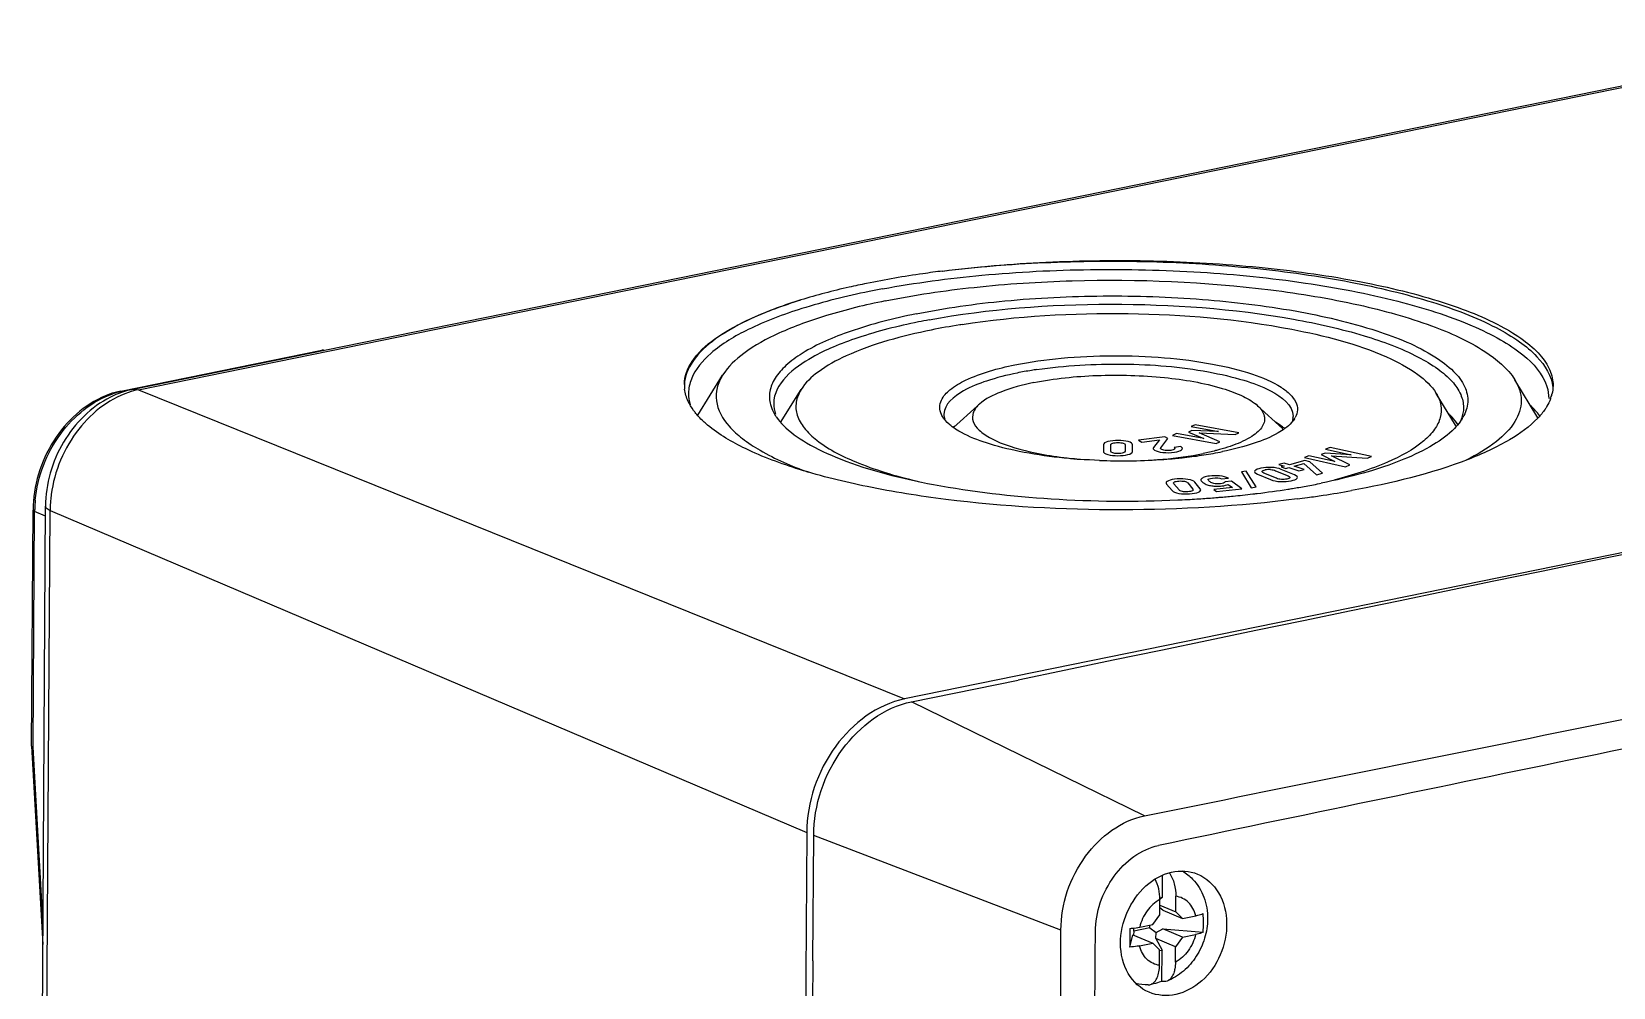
# Model space of a CAD drawing. Header units: millimetres. Extents: x 0 to 594, y 0 to 420.
# Drawn here: x 15.02 to 42.88, y 70.14 to 86.97 of the extents above; entities that cross this region are included whole.
import ezdxf

# ---------------------------------------------------------------- set-up
doc = ezdxf.new("R2010")
doc.units = ezdxf.units.MM
doc.header["$LTSCALE"] = 32.67
for name, color, linetype in [('DECKEL_ABOX_DXF_CONTINUOUS_LINE', 7, 'CONTINUOUS'), ('KASTEN_ABOX_DXF_CONTINUOUS_LINE', 7, 'CONTINUOUS'), ('SCHRAUBE_D9-DXF_CONTINUOUS_LINE', 7, 'CONTINUOUS')]:
    doc.layers.add(name, color=color, linetype=linetype)

msp = doc.modelspace()

# ---------------------------------------------------------------- linework, layer by layer
at = {"layer": 'DECKEL_ABOX_DXF_CONTINUOUS_LINE', "color": 7, "linetype": 'Continuous'}
for p, q in [((30.51657, 75.16681), (32.3979, 75.5503)), ((28.78086, 70.60293), (28.79417, 72.81092))]:
    msp.add_line(p, q, dxfattribs=at)
at = {"layer": 'DECKEL_ABOX_DXF_CONTINUOUS_LINE', "color": 9, "linetype": 'Continuous'}
for p, q in [((34.62299, 73.16022), (30.51657, 75.16681)), ((33.14903, 71.14419), (28.79417, 72.81092)), ((33.14813, 70.75482), (33.14903, 71.14419))]:
    msp.add_line(p, q, dxfattribs=at)
for centre, radius, start, end in [((-1306.03559, 6743.09136), 6803.3335, 281.365033946, 281.49381632), ((1072.64818, -4907.09021), 5086.71466, 101.59962851, 101.77200428), ((-5367.7613, 84.0071), 5400.92568, 359.6773027, 359.85941286)]:
    msp.add_arc(centre, radius, start, end, dxfattribs=at)
at = {"layer": 'DECKEL_ABOX_DXF_CONTINUOUS_LINE', "color": 7, "linetype": 'Continuous'}
for centre, major_axis, ratio, start_param, end_param in [((2176.15906, -953.3289), (3649.11118, -119.22417), 0.32689479, 2.19123756, 2.20936981), ((2266.29833, -810.27395), (-795.2422, 3550.56238), 0.58913225, 1.19108942, 1.20515736)]:
    msp.add_ellipse(centre, major_axis=major_axis, ratio=ratio, start_param=start_param, end_param=end_param, dxfattribs=at)
for points, knots in [([(28.79417, 72.81092), (28.79739, 73.34574), (29.13701, 74.38373), (30.03572, 75.06879), (30.51657, 75.16681)], [0, 0, 0, 0, 0.52149733, 1, 1, 1, 1]), ([(34.1989, 70.91018), (34.19856, 71.09913), (34.28376, 71.47911), (34.60501, 71.93871), (35.0643, 72.21073), (35.4138, 72.19138), (35.55563, 72.13212)], [0, 0, 0, 0, 0.26949171, 0.53721808, 0.78075459, 1, 1, 1, 1]), ([(35.55563, 72.13212), (35.70734, 72.06872), (35.98215, 71.81043), (36.06397, 71.45321), (36.06747, 71.26862)], [0, 0, 0, 0, 0.47104737, 1, 1, 1, 1]), ([(36.06747, 71.26862), (36.07106, 71.07917), (35.99274, 70.69661), (35.66907, 70.23337), (35.20043, 69.96755), (34.84733, 69.98961), (34.70296, 70.04994)], [0, 0, 0, 0, 0.26830646, 0.53417069, 0.77843839, 1, 1, 1, 1]), ([(34.70296, 70.04994), (34.55117, 70.11337), (34.27552, 70.36925), (34.19923, 70.7273), (34.1989, 70.91018)], [0, 0, 0, 0, 0.47356054, 1, 1, 1, 1])]:
    msp.add_open_spline(points, degree=3, knots=knots, dxfattribs=at)
at = {"layer": 'DECKEL_ABOX_DXF_CONTINUOUS_LINE', "color": 9, "linetype": 'Continuous'}
for points, knots in [([(33.14903, 71.14419), (33.15054, 71.60189), (33.44204, 72.4904), (34.21122, 73.07713), (34.62299, 73.16022)], [0, 0, 0, 0, 0.52143654, 1, 1, 1, 1]), ([(33.75576, 71.11501), (33.75844, 71.45986), (33.98176, 72.12733), (34.55804, 72.57189), (34.86817, 72.63656)], [0, 0, 0, 0, 0.52120468, 1, 1, 1, 1]), ([(33.62891, 53.54795), (33.63826, 55.01076), (33.67723, 60.86647), (33.72228, 66.72214), (33.75576, 71.11501)], [0, 0, 0, 0, 0.2498088, 1, 1, 1, 1])]:
    msp.add_open_spline(points, degree=3, knots=knots, dxfattribs=at)
at = {"layer": 'KASTEN_ABOX_DXF_CONTINUOUS_LINE', "color": 7, "linetype": 'Continuous'}
for p, q in [((88.05631, 86.97144), (30.39472, 75.21774)), ((16.81063, 80.67299), (45.46614, 86.51411)), ((16.59263, 80.64033), (20.1312, 81.36163)), ((20.13122, 81.36163), (20.13286, 81.36193)), ((20.15846, 81.36604), (20.13296, 81.36195)), ((26.75171, 80.21507), (27.19063, 80.92062)), ((41.54997, 80.16598), (41.14398, 80.8365)), ((28.21169, 80.08668), (28.57265, 80.66691)), ((40.09637, 80.0423), (39.759, 80.59947)), ((31.67228, 80.3727), (31.25637, 79.99895)), ((36.61286, 80.38241), (37.05202, 79.97809)), ((41.55245, 80.16768), (41.54744, 80.16239)), ((15.10379, 52.09717), (15.26363, 78.61135)), ((35.20692, 78.72212), (35.23442, 78.72338)), ((35.84976, 78.76159), (35.87898, 78.76389)), ((35.87898, 78.76389), (35.89867, 78.76548)), ((15.02041, 74.38758), (15.04546, 78.54223)), ((15.02043, 74.38686), (15.02041, 74.38746)), ((15.02043, 74.38679), (15.2171, 70.89195)), ((28.67232, 72.86185), (28.35077, 19.52604))]:
    msp.add_line(p, q, dxfattribs=at)
at = {"layer": 'KASTEN_ABOX_DXF_CONTINUOUS_LINE', "color": 9, "linetype": 'Continuous'}
for p, q in [((16.90083, 80.66312), (45.5304, 86.49895)), ((16.62345, 80.63672), (16.81026, 80.6748)), ((16.64553, 80.6275), (16.62345, 80.63672)), ((16.90083, 80.66312), (30.39472, 75.21774)), ((15.04827, 74.36604), (15.07329, 78.51642)), ((15.26258, 78.43731), (15.07329, 78.51642)), ((15.18552, 52.10314), (15.34487, 78.53489)), ((15.34487, 78.53489), (28.67232, 72.86185)), ((15.21968, 71.32005), (15.04827, 74.36604))]:
    msp.add_line(p, q, dxfattribs=at)
at = {"layer": 'KASTEN_ABOX_DXF_CONTINUOUS_LINE', "color": 2, "linetype": 'Continuous'}
for p, q in [((35.51521, 80.04738), (35.44422, 80.01354)), ((35.44422, 80.01354), (35.92336, 79.9251)), ((36.2832, 79.90562), (35.51521, 80.04738)), ((33.89855, 79.69631), (33.89633, 79.5797)), ((34.02538, 79.58095), (34.02751, 79.69321)), ((34.28059, 79.6914), (34.27846, 79.57914)), ((34.40743, 79.57604), (34.40964, 79.69266)), ((34.97945, 79.8357), (34.51727, 79.77286)), ((34.51727, 79.77286), (34.57297, 79.73856)), ((34.57297, 79.73856), (34.8822, 79.7806)), ((34.8822, 79.7806), (34.77881, 79.64817)), ((34.90584, 79.6427), (35.03193, 79.80338)), ((35.03193, 79.80338), (34.97945, 79.8357)), ((35.18627, 79.89059), (35.11528, 79.85675)), ((35.11528, 79.85675), (35.88327, 79.71499)), ((35.66669, 79.80276), (35.18627, 79.89059)), ((35.45428, 79.94584), (35.39517, 79.91766)), ((35.39517, 79.91766), (35.66669, 79.80276)), ((35.92336, 79.9251), (35.45428, 79.94584)), ((35.95041, 79.74699), (35.58104, 79.90205)), ((35.58104, 79.90205), (36.21606, 79.87362)), ((35.88327, 79.71499), (35.95041, 79.74699)), ((36.21606, 79.87362), (36.2832, 79.90562)), ((35.26061, 79.66255), (35.14438, 79.64675)), ((37.44726, 79.41792), (37.17405, 79.34382)), ((37.51719, 79.50114), (37.43622, 79.46932)), ((37.43622, 79.46932), (38.16002, 79.30847)), ((37.53063, 79.39145), (37.44726, 79.41792)), ((37.97022, 79.40136), (37.51719, 79.50114)), ((37.80115, 79.54914), (37.73374, 79.52266)), ((37.73374, 79.52266), (37.97022, 79.40136)), ((38.26297, 79.51638), (37.80115, 79.54914)), ((37.89238, 79.64855), (37.81141, 79.61673)), ((37.81141, 79.61673), (38.26297, 79.51638)), ((38.61618, 79.4877), (37.89238, 79.64855)), ((38.23659, 79.33856), (37.91451, 79.50231)), ((37.91451, 79.50231), (38.5396, 79.45761)), ((38.5396, 79.45761), (38.61618, 79.4877)), ((36.41335, 79.23153), (36.32657, 79.21815)), ((36.32657, 79.21815), (36.49819, 78.93867)), ((36.58497, 78.95205), (36.41335, 79.23153)), ((36.61337, 79.17653), (36.84268, 79.08007)), ((36.9437, 79.10319), (36.72295, 79.19605)), ((36.92952, 79.23787), (37.15027, 79.14502)), ((37.08264, 79.37284), (36.98872, 79.34737)), ((36.98872, 79.34737), (37.08014, 79.31834)), ((37.08014, 79.31834), (37.02756, 79.30408)), ((37.02756, 79.30408), (37.11094, 79.27761)), ((37.25985, 79.16454), (37.03054, 79.261)), ((37.17405, 79.34382), (37.08264, 79.37284)), ((37.11094, 79.27761), (37.16351, 79.29187)), ((37.16351, 79.29187), (37.34126, 79.23544)), ((37.25742, 79.31735), (37.42818, 79.36366)), ((37.43517, 79.26091), (37.25742, 79.31735)), ((37.34126, 79.23544), (37.43517, 79.26091)), ((37.42818, 79.36366), (37.64848, 79.16329)), ((37.75318, 79.19169), (37.53063, 79.39145)), ((37.64848, 79.16329), (37.75318, 79.19169)), ((38.16002, 79.30847), (38.23659, 79.33856)), ((35.0109, 79.00128), (35.10537, 78.88748)), ((35.22891, 78.89794), (35.13796, 79.00749)), ((35.38377, 79.02383), (35.47472, 78.91428)), ((35.60179, 78.92049), (35.50731, 79.03429)), ((36.17228, 78.94149), (35.84036, 78.90438)), ((35.84036, 78.90438), (35.88819, 78.86891)), ((35.88819, 78.86891), (36.33305, 78.91864)), ((35.97903, 79.09214), (36.09884, 79.10553)), ((36.15271, 79.05238), (36.03977, 79.03975)), ((36.09699, 78.99732), (36.17228, 78.94149)), ((36.33305, 78.91864), (36.15271, 79.05238)), ((36.49819, 78.93867), (36.58497, 78.95205))]:
    msp.add_line(p, q, dxfattribs=at)
at = {"layer": 'KASTEN_ABOX_DXF_CONTINUOUS_LINE', "color": 7, "linetype": 'Continuous'}
for centre, radius, start, end in [((32.81831, 67.43211), 15.26902, 100.60494, 101.515572), ((33.0817, 69.87035), 12.23386, 100.608005, 101.51557), ((33.25667, 69.96669), 11.98915, 99.064605, 101.500737), ((33.49137, 68.57744), 13.39804, 98.942252, 99.119752), ((33.67948, 74.55943), 6.52973, 99.250743, 101.487411), ((33.80898, 73.78858), 7.31137, 98.555731, 99.281287), ((16.89367, 79.17296), 1.49793, 101.593872, 109.608513), ((27.15041, 80.74992), 0.634, 179.68008, 186.917951), ((41.10031, 80.75719), 0.71823, 339.142578, 346.184696), ((27.68223, 79.53792), 1.15894, 141.23184, 144.097377), ((27.73873, 79.49317), 1.23101, 140.727484, 141.254831), ((39.08079, 79.30068), 1.29939, 45.306858, 46.215572), ((40.59194, 79.49243), 1.21791, 36.384238, 41.116761), ((31.79917, 79.34674), 0.85395, 127.542984, 129.949189), ((36.50105, 79.31844), 0.88556, 50.463036, 52.863472), ((36.59325, 79.47948), 0.67755, 45.727522, 47.370162), ((36.56929, 79.40108), 0.7784, 47.92398, 50.464077), ((36.97013, 80.19585), 0.26808, 352.933867, 359.625522), ((36.92488, 80.36429), 0.39824, 328.065484, 331.861889), ((39.15531, 79.37516), 1.19403, 42.322315, 45.335247), ((39.46341, 79.65902), 0.73993, 28.962073, 31.208001), ((39.53934, 80.57228), 0.7962, 328.101211, 330.166501), ((40.68414, 79.56201), 1.10241, 35.587976, 36.315129), ((34.21823, 89.95847), 10.54734, 267.895519, 268.233105), ((34.22233, 90.10101), 10.68995, 268.23467, 269.605602), ((34.22307, 90.16155), 10.75049, 269.603873, 269.935079), ((34.22309, 90.14191), 10.73085, 269.934855, 270.574145), ((34.22366, 90.08453), 10.67347, 270.574164, 271.003236), ((34.23451, 89.67321), 10.26202, 270.982922, 274.072374), ((34.28364, 88.94625), 9.53341, 274.088074, 275.2677), ((34.32668, 88.47544), 9.06064, 275.270066, 276.080409), ((34.35533, 88.20252), 8.78622, 276.083156, 276.334355), ((34.42702, 87.59275), 8.17227, 276.30644, 278.725531), ((34.65156, 86.1639), 6.72588, 278.681385, 281.493814), ((34.70683, 94.47259), 15.75078, 276.911461, 278.910361), ((34.90484, 93.15857), 14.42194, 278.94181, 279.267244), ((34.97081, 92.75535), 14.01336, 279.266528, 279.733651), ((35.05954, 92.23883), 13.48928, 279.733115, 280.273619), ((35.22708, 91.32528), 12.56049, 280.264859, 281.510617), ((35.07224, 96.51405), 17.91312, 278.655518, 280.267335), ((17.1609, 78.52927), 2.11548, 177.431992, 179.64884), ((34.31531, 98.55336), 19.85127, 272.653732, 273.198447), ((34.33158, 98.26183), 19.55929, 273.198527, 273.663147), ((34.36032, 97.82082), 19.11734, 273.661612, 274.468456), ((34.39763, 97.33854), 18.63362, 274.620513, 274.736329), ((34.43082, 96.94724), 18.24091, 274.733911, 275.50672), ((34.48989, 96.3309), 17.62175, 275.507846, 276.048068), ((34.5516, 95.75015), 17.03774, 276.047493, 276.666466), ((34.6006, 95.32676), 16.61152, 276.668133, 276.920709), ((34.71649, 98.89636), 20.32191, 277.326316, 277.852589), ((34.83152, 98.0679), 19.4855, 277.850355, 278.667685)]:
    msp.add_arc(centre, radius, start, end, dxfattribs=at)
at = {"layer": 'KASTEN_ABOX_DXF_CONTINUOUS_LINE', "color": 9, "linetype": 'Continuous'}
for centre, radius, start, end in [((16.91868, 79.20073), 1.46606, 102.730826, 108.594016), ((16.90227, 79.2691), 1.39575, 101.522922, 102.691999), ((17.19399, 79.23245), 1.46039, 101.58053, 108.611628), ((17.23104, 78.50274), 2.1578, 176.861277, 178.997622), ((17.29395, 78.49924), 2.22081, 174.278117, 176.860108), ((17.4879, 78.52181), 2.14307, 177.735812, 179.650146), ((17.56272, 78.51856), 2.21796, 174.277578, 177.728416), ((17.18879, 78.50365), 2.11554, 179.00233, 179.654049)]:
    msp.add_arc(centre, radius, start, end, dxfattribs=at)
at = {"layer": 'KASTEN_ABOX_DXF_CONTINUOUS_LINE', "color": 2, "linetype": 'Continuous'}
for centre, radius, start, end in [((35.03591, 80.37606), 0.82106, 263.70065, 277.795477), ((36.81948, 78.89069), 0.36701, 86.402851, 101.436414), ((35.90378, 79.66562), 0.70115, 268.698217, 276.38261)]:
    msp.add_arc(centre, radius, start, end, dxfattribs=at)
at = {"layer": 'KASTEN_ABOX_DXF_CONTINUOUS_LINE', "color": 7, "linetype": 'Continuous'}
for points, knots in [([(31.06852, 82.75478), (30.95195, 82.74003), (30.50301, 82.67932), (30.05609, 82.60314), (29.72732, 82.53612)], [0, 0, 0, 0, 0.25936241, 1, 1, 1, 1]), ([(30.00826, 82.44032), (30.58707, 82.54876), (31.80448, 82.70959), (33.67696, 82.80444), (35.58127, 82.75964), (37.39392, 82.57878), (38.99789, 82.27359), (40.14652, 81.91725), (40.87275, 81.56671), (41.35411, 81.25286), (41.63881, 80.94234), (41.70855, 80.71857)], [0, 0, 0, 0, 0.14424959, 0.3002907, 0.45885985, 0.61040814, 0.74600544, 0.85821853, 0.90400869, 0.94258714, 1, 1, 1, 1]), ([(31.06388, 82.75396), (31.65758, 82.82957), (32.87657, 82.92393), (34.71156, 82.94255), (36.51474, 82.82985), (38.18029, 82.59798), (39.61074, 82.25913), (40.60797, 81.88741), (41.21111, 81.5314), (41.59694, 81.21858), (41.79379, 80.9046), (41.81303, 80.7013)], [0, 0, 0, 0, 0.15744752, 0.32122297, 0.48242241, 0.63230188, 0.76304262, 0.86857541, 0.91088749, 0.94627859, 1, 1, 1, 1]), ([(31.06852, 82.75478), (31.67163, 82.83118), (32.90866, 82.93356), (34.77014, 82.9554), (36.59491, 82.84834), (38.27338, 82.62039), (39.70386, 82.28614), (40.69356, 81.91585), (41.28021, 81.56276), (41.57976, 81.30423), (41.77085, 81.02996), (41.81712, 80.82876), (41.81657, 80.73596)], [0, 0, 0, 0, 0.15942113, 0.32511737, 0.48780811, 0.63836957, 0.76869657, 0.87259044, 0.9136733, 0.94767724, 0.97566498, 1, 1, 1, 1]), ([(29.72732, 82.53612), (29.62406, 82.51507), (29.23388, 82.43133), (28.84707, 82.33106), (28.56634, 82.24474)], [0, 0, 0, 0, 0.26405922, 1, 1, 1, 1]), ([(30.05159, 82.22811), (30.56943, 82.33366), (31.66538, 82.49469), (33.93459, 82.64057), (36.2123, 82.54684), (38.32194, 82.19975), (39.59564, 81.84884), (40.54167, 81.43121), (41.01804, 81.04448), (41.14405, 80.83633)], [0, 0, 0, 0, 0.1379256, 0.28854911, 0.59316909, 0.72996416, 0.84614513, 0.9364977, 1, 1, 1, 1]), ([(26.51642, 80.75346), (26.51726, 80.89679), (26.6454, 81.22453), (27.08657, 81.61144), (27.74405, 81.96514), (28.27021, 82.15374), (28.56634, 82.24474)], [0, 0, 0, 0, 0.16161622, 0.37186965, 0.65070123, 1, 1, 1, 1]), ([(28.57034, 82.24567), (28.27727, 82.15588), (27.75642, 81.96548), (27.10216, 81.61245), (26.65993, 81.22454), (26.5236, 80.89849), (26.51694, 80.75318)], [0, 0, 0, 0, 0.34603181, 0.6239756, 0.83578585, 1, 1, 1, 1]), ([(29.77009, 82.39377), (29.37019, 82.31225), (28.64498, 82.13457), (27.69957, 81.77992), (27.0176, 81.38199), (26.70854, 81.02779), (26.63966, 80.85141)], [0, 0, 0, 0, 0.34155257, 0.6239244, 0.8415303, 1, 1, 1, 1]), ([(30.05159, 82.22811), (29.70462, 82.15738), (29.06947, 82.00327), (28.22867, 81.70228), (27.59781, 81.3628), (27.2847, 81.07187), (27.1905, 80.92037)], [0, 0, 0, 0, 0.33139365, 0.61087164, 0.83304274, 1, 1, 1, 1]), ([(30.59663, 82.0003), (31.11326, 82.10561), (32.20953, 82.25784), (33.89798, 82.33956), (35.60797, 82.28193), (36.73404, 82.14686), (37.27337, 82.05104)], [0, 0, 0, 0, 0.23576048, 0.49381273, 0.75506387, 1, 1, 1, 1]), ([(30.59663, 82.0003), (30.20522, 81.92052), (29.51672, 81.74528), (28.74429, 81.42219), (28.31311, 81.11269), (28.10992, 80.88655), (28.00566, 80.64287), (28.01403, 80.4766), (28.03397, 80.40162)], [0, 0, 0, 0, 0.36722968, 0.65234057, 0.76245282, 0.85277139, 0.92867085, 1, 1, 1, 1]), ([(30.82958, 81.89513), (31.87725, 82.09145), (34.03025, 82.24642), (36.18237, 82.09592), (37.246, 81.90606)], [0, 0, 0, 0, 0.49661412, 1, 1, 1, 1]), ([(31.4088, 81.81263), (32.37454, 81.96459), (34.32213, 82.07269), (36.26708, 81.91136), (37.2135, 81.72929)], [0, 0, 0, 0, 0.50356758, 1, 1, 1, 1]), ([(37.246, 81.90606), (37.6649, 81.83128), (38.41367, 81.66278), (39.26585, 81.3515), (39.77351, 81.05216), (40.03308, 80.83233), (40.19926, 80.59902), (40.23964, 80.42711), (40.23919, 80.34806)], [0, 0, 0, 0, 0.35956579, 0.64764967, 0.76170374, 0.85594543, 0.93320672, 1, 1, 1, 1]), ([(37.27337, 82.05104), (37.75874, 81.96481), (38.60443, 81.76956), (39.55085, 81.39301), (40.05478, 81.01952), (40.27144, 80.74636), (40.3411, 80.44397), (40.27704, 80.25821), (40.23002, 80.17619)], [0, 0, 0, 0, 0.37813467, 0.66539384, 0.77191481, 0.85642198, 0.927475, 1, 1, 1, 1]), ([(30.6394, 81.85795), (30.2798, 81.78465), (29.7723, 81.659), (29.14798, 81.42577), (28.5828, 81.15836), (28.09147, 80.77388), (28.08946, 80.42131)], [0, 0, 0, 0, 0.36241093, 0.51690524, 0.65182776, 1, 1, 1, 1]), ([(30.86627, 81.71512), (30.35438, 81.61078), (29.65546, 81.42717), (28.89935, 81.02168), (28.64829, 80.78845), (28.57273, 80.66701)], [0, 0, 0, 0, 0.61048594, 0.83285729, 1, 1, 1, 1]), ([(37.2135, 81.72929), (37.78352, 81.61963), (38.56104, 81.42437), (39.40121, 80.98635), (39.67873, 80.73206), (39.75905, 80.59939)], [0, 0, 0, 0, 0.61390773, 0.83597486, 1, 1, 1, 1]), ([(31.04308, 80.22877), (31.02501, 80.26775), (31.00303, 80.35444), (31.04573, 80.51956), (31.20954, 80.69178), (31.63614, 80.93428), (32.03952, 81.04022), (32.3363, 81.10072)], [0, 0, 0, 0, 0.07472277, 0.14928694, 0.28658993, 0.47324519, 1, 1, 1, 1]), ([(32.3363, 81.10072), (32.6067, 81.15583), (33.18066, 81.23478), (34.06371, 81.27517), (34.95515, 81.24137), (35.7813, 81.1369), (36.47231, 80.97104), (36.93562, 80.78159), (37.18293, 80.59569), (37.29001, 80.45992), (37.32683, 80.31067), (37.29805, 80.21767), (37.27605, 80.17648)], [0, 0, 0, 0, 0.15250662, 0.31945673, 0.4879836, 0.64498532, 0.77869389, 0.8804113, 0.91835767, 0.94865252, 0.97419554, 1, 1, 1, 1]), ([(32.72126, 81.01859), (33.22508, 81.09442), (34.24284, 81.14817), (35.4621, 81.05494), (36.33846, 80.85024), (36.85692, 80.66465), (37.23946, 80.39337), (37.2382, 80.1941)], [0, 0, 0, 0, 0.3196825, 0.63545584, 0.76846506, 0.87496477, 1, 1, 1, 1]), ([(27.1905, 80.92037), (27.14757, 80.85134), (27.08121, 80.70584), (27.06066, 80.37433), (27.25098, 80.05126), (27.54781, 79.78722), (28.00194, 79.48999), (28.40396, 79.31929), (28.69422, 79.21418)], [0, 0, 0, 0, 0.09408339, 0.18147859, 0.37473862, 0.49784407, 0.64270996, 1, 1, 1, 1]), ([(32.37907, 80.95836), (32.19707, 80.92126), (31.86704, 80.8358), (31.41044, 80.66071), (31.0895, 80.40962), (31.08837, 80.23118)], [0, 0, 0, 0, 0.3624817, 0.65173865, 1, 1, 1, 1]), ([(32.67, 80.78876), (33.03505, 80.86317), (33.80597, 80.94039), (34.92235, 80.90786), (35.79311, 80.76529), (36.33664, 80.56946), (36.53976, 80.44968), (36.61294, 80.38229)], [0, 0, 0, 0, 0.27646569, 0.57177933, 0.82791413, 0.92617573, 1, 1, 1, 1]), ([(41.14405, 80.83633), (41.20999, 80.72739), (41.29833, 80.47014), (41.15516, 80.05687), (40.79344, 79.70552), (40.47433, 79.518), (40.28784, 79.42512)], [0, 0, 0, 0, 0.20459612, 0.40844451, 0.66525814, 1, 1, 1, 1]), ([(16.39098, 80.58402), (16.01346, 80.44999), (15.34119, 79.87219), (15.06652, 79.04816), (15.04754, 78.62405)], [0, 0, 0, 0, 0.48550195, 1, 1, 1, 1]), ([(16.4092, 80.533), (16.06827, 80.36243), (15.48723, 79.78378), (15.266, 79.00313), (15.26363, 78.61135)], [0, 0, 0, 0, 0.49316397, 1, 1, 1, 1]), ([(28.57273, 80.66701), (28.53033, 80.59885), (28.46762, 80.44974), (28.48996, 80.20039), (28.62821, 79.96666), (28.97632, 79.64669), (29.66799, 79.3103), (30.29562, 79.1271), (30.6596, 79.04134)], [0, 0, 0, 0, 0.08034866, 0.15622634, 0.24152029, 0.34591519, 0.62570744, 1, 1, 1, 1]), ([(32.67, 80.78876), (32.47262, 80.74853), (32.14053, 80.66111), (31.82246, 80.50757), (31.71627, 80.41219)], [0, 0, 0, 0, 0.58527917, 1, 1, 1, 1]), ([(39.75905, 80.59939), (39.79808, 80.53493), (39.856, 80.39607), (39.84431, 80.16554), (39.73046, 79.94681), (39.43462, 79.6482), (38.83261, 79.33048), (38.28229, 79.15631), (37.96224, 79.07358)], [0, 0, 0, 0, 0.08436682, 0.16347755, 0.25018354, 0.35417777, 0.62989697, 1, 1, 1, 1]), ([(26.71908, 80.24767), (26.70507, 80.2648), (26.65373, 80.33107), (26.60975, 80.40329), (26.58373, 80.45924)], [0, 0, 0, 0, 0.26393375, 1, 1, 1, 1]), ([(26.92589, 80.04086), (26.90612, 80.05752), (26.83274, 80.1218), (26.76448, 80.19215), (26.71908, 80.24767)], [0, 0, 0, 0, 0.26495989, 1, 1, 1, 1]), ([(28.03397, 80.40162), (28.04619, 80.35564), (28.07047, 80.29522), (28.10211, 80.23912), (28.11083, 80.22471)], [0, 0, 0, 0, 0.73856616, 1, 1, 1, 1]), ([(31.71627, 80.41219), (31.66971, 80.37037), (31.58936, 80.27931), (31.58571, 80.08817), (31.71768, 79.9268), (32.04786, 79.7183), (32.67943, 79.5337), (33.23714, 79.45784), (33.55625, 79.43334)], [0, 0, 0, 0, 0.07595403, 0.13882571, 0.21389332, 0.31651165, 0.61161087, 1, 1, 1, 1]), ([(36.61294, 80.38229), (36.66595, 80.33347), (36.73544, 80.24493), (36.73847, 80.105), (36.69697, 80.00884), (36.61828, 79.91898), (36.45295, 79.79559), (36.2985, 79.72781), (36.18592, 79.68637)], [0, 0, 0, 0, 0.21133536, 0.30153456, 0.39779929, 0.5112888, 0.64820657, 1, 1, 1, 1]), ([(40.23919, 80.34806), (40.23882, 80.28355), (40.2213, 80.19547), (40.18624, 80.11542), (40.17608, 80.09494)], [0, 0, 0, 0, 0.73830713, 1, 1, 1, 1]), ([(41.70879, 80.37225), (41.69844, 80.35474), (41.65231, 80.2822), (41.59738, 80.21545), (41.55245, 80.16768)], [0, 0, 0, 0, 0.23674662, 1, 1, 1, 1]), ([(37.30795, 78.74037), (36.28465, 78.60878), (34.21589, 78.49151), (31.67918, 78.62885), (29.78889, 78.92808), (28.60428, 79.21887), (27.65378, 79.56882), (27.12603, 79.87227), (26.92589, 80.04086)], [0, 0, 0, 0, 0.29100986, 0.58280758, 0.71468915, 0.83042012, 0.92618915, 1, 1, 1, 1]), ([(28.11083, 80.22471), (28.12054, 80.20868), (28.16411, 80.14202), (28.21623, 80.08118), (28.25887, 80.03777)], [0, 0, 0, 0, 0.2355434, 1, 1, 1, 1]), ([(28.25887, 80.03777), (28.37847, 79.91599), (28.70078, 79.68881), (29.57356, 79.29002), (31.02392, 78.93147), (33.02093, 78.70129), (34.46431, 78.68872), (35.20692, 78.72212)], [0, 0, 0, 0, 0.07120014, 0.16228068, 0.39944688, 0.6899184, 1, 1, 1, 1]), ([(31.23575, 80.01188), (31.21707, 80.02583), (31.15223, 80.07772), (31.09425, 80.13987), (31.06323, 80.19106)], [0, 0, 0, 0, 0.28032394, 1, 1, 1, 1]), ([(31.39698, 79.90976), (31.38212, 79.91786), (31.32672, 79.94917), (31.27318, 79.98392), (31.23575, 80.01188)], [0, 0, 0, 0, 0.26593258, 1, 1, 1, 1]), ([(37.12554, 80.00519), (37.11449, 79.99628), (37.06631, 79.95932), (37.01496, 79.92661), (36.97464, 79.90342)], [0, 0, 0, 0, 0.23383291, 1, 1, 1, 1]), ([(37.26285, 80.15364), (37.25474, 80.14062), (37.21584, 80.0852), (37.16623, 80.03796), (37.12554, 80.00519)], [0, 0, 0, 0, 0.22696899, 1, 1, 1, 1]), ([(40.07789, 79.97936), (39.97001, 79.86913), (39.68361, 79.66225), (38.91088, 79.29574), (38.22795, 79.11819), (37.73352, 79.01741)], [0, 0, 0, 0, 0.18071229, 0.40879315, 1, 1, 1, 1]), ([(41.54744, 80.16239), (41.40422, 80.01162), (41.00891, 79.73127), (39.92527, 79.24178), (38.96337, 79.01447), (38.2651, 78.88778)], [0, 0, 0, 0, 0.1751964, 0.40210621, 1, 1, 1, 1]), ([(40.2153, 80.15155), (40.20611, 80.13678), (40.16528, 80.0756), (40.11715, 80.01947), (40.07789, 79.97936)], [0, 0, 0, 0, 0.23659657, 1, 1, 1, 1]), ([(33.83091, 79.41823), (33.35578, 79.4357), (32.68103, 79.50202), (31.87178, 79.70228), (31.53671, 79.8335), (31.39698, 79.90976)], [0, 0, 0, 0, 0.57085813, 0.80887057, 1, 1, 1, 1]), ([(36.18592, 79.68637), (36.16685, 79.67935), (36.08629, 79.65081), (36.00444, 79.62596), (35.94165, 79.60865)], [0, 0, 0, 0, 0.23782597, 1, 1, 1, 1]), ([(36.97464, 79.90342), (36.84172, 79.82694), (36.51777, 79.69613), (36.18117, 79.6115), (35.99177, 79.57289)], [0, 0, 0, 0, 0.44239635, 1, 1, 1, 1]), ([(34.68971, 79.42178), (34.77537, 79.42657), (35.09919, 79.44982), (35.42193, 79.49303), (35.656, 79.54075)], [0, 0, 0, 0, 0.26425321, 1, 1, 1, 1]), ([(35.94165, 79.60865), (35.91895, 79.60239), (35.82434, 79.57728), (35.72883, 79.55559), (35.656, 79.54075)], [0, 0, 0, 0, 0.24056612, 1, 1, 1, 1]), ([(30.39472, 75.21774), (29.91387, 75.11972), (29.01516, 74.43466), (28.67554, 73.39667), (28.67232, 72.86185)], [0, 0, 0, 0, 0.47850267, 1, 1, 1, 1]), ([(15.04827, 74.36604), (15.04431, 74.36735), (15.03391, 74.37134), (15.02086, 74.37924), (15.02041, 74.38688)], [0, 0, 0, 0, 0.35252016, 1, 1, 1, 1])]:
    msp.add_open_spline(points, degree=3, knots=knots, dxfattribs=at)
for points in [[(20.13291, 81.36187), (20.14188, 81.36329), (20.15159, 81.36142), (20.15982, 81.35757)], [(26.63966, 80.85141), (26.60889, 80.77261), (26.59105, 80.68701), (26.59054, 80.60241)], [(16.81063, 80.67299), (16.67177, 80.64468), (16.53593, 80.59641), (16.4092, 80.533)], [(26.58373, 80.45924), (26.55234, 80.52673), (26.52998, 80.59966), (26.52103, 80.67355)], [(26.59054, 80.60241), (26.59012, 80.5335), (26.60101, 80.46385), (26.62123, 80.39797)], [(41.70855, 80.71857), (41.72937, 80.65177), (41.74061, 80.58104), (41.74018, 80.51107)], [(41.81657, 80.73596), (41.81628, 80.68548), (41.80976, 80.63472), (41.79776, 80.58569)], [(28.08946, 80.42131), (28.08909, 80.35761), (28.10092, 80.29308), (28.12215, 80.23301)], [(41.50948, 80.29332), (41.48202, 80.32485), (41.45306, 80.35512), (41.42302, 80.38421)], [(41.77148, 80.50147), (41.75448, 80.45672), (41.73316, 80.41346), (41.70879, 80.37225)], [(31.06323, 80.19106), (31.05585, 80.20325), (31.04907, 80.21584), (31.04308, 80.22877)], [(31.08837, 80.23118), (31.08819, 80.20155), (31.09317, 80.17158), (31.10233, 80.1434)], [(36.92819, 80.09617), (36.96523, 80.07417), (37.00135, 80.05043), (37.03568, 80.02441)], [(37.23617, 80.16287), (37.23305, 80.13766), (37.22627, 80.11272), (37.21673, 80.08917)], [(40.1377, 80.04979), (40.10862, 80.09576), (40.07475, 80.13887), (40.03814, 80.17911)]]:
    msp.add_open_spline(points, degree=3, dxfattribs=at)
at = {"layer": 'KASTEN_ABOX_DXF_CONTINUOUS_LINE', "color": 9, "linetype": 'Continuous'}
for points, knots in [([(15.08421, 78.72066), (15.12565, 79.13466), (15.42221, 79.92091), (16.08523, 80.4674), (16.45122, 80.59027)], [0, 0, 0, 0, 0.5187036, 1, 1, 1, 1]), ([(16.72791, 80.61647), (16.36053, 80.49313), (15.69501, 79.94454), (15.39737, 79.15528), (15.35581, 78.73971)], [0, 0, 0, 0, 0.48129928, 1, 1, 1, 1]), ([(15.34487, 78.53489), (15.33288, 78.54), (15.30008, 78.55555), (15.2635, 78.58638), (15.26364, 78.61135)], [0, 0, 0, 0, 0.34293537, 1, 1, 1, 1]), ([(15.04544, 78.54223), (15.0454, 78.53372), (15.05806, 78.52338), (15.06921, 78.51813), (15.07329, 78.51642)], [0, 0, 0, 0, 0.65819007, 1, 1, 1, 1])]:
    msp.add_open_spline(points, degree=3, knots=knots, dxfattribs=at)
for points in [[(16.59264, 80.64026), (16.60278, 80.6423), (16.61391, 80.64071), (16.62345, 80.63672)], [(16.81063, 80.67299), (16.84027, 80.67903), (16.87278, 80.67444), (16.90083, 80.66312)]]:
    msp.add_open_spline(points, degree=3, dxfattribs=at)
at = {"layer": 'KASTEN_ABOX_DXF_CONTINUOUS_LINE', "color": 2, "linetype": 'Continuous'}
for points in [[(33.97785, 79.75203), (33.92591, 79.73929), (33.89901, 79.72061), (33.89855, 79.69631)], [(34.15554, 79.77047), (34.08949, 79.77095), (34.03011, 79.76484), (33.97785, 79.75203)], [(34.02751, 79.69321), (34.02776, 79.70609), (34.03968, 79.71598), (34.06327, 79.72289)], [(34.06327, 79.72289), (34.08686, 79.72979), (34.11717, 79.73302), (34.15482, 79.73275)], [(34.15482, 79.73275), (34.19309, 79.73248), (34.22389, 79.72881), (34.24675, 79.72162)], [(34.33309, 79.74949), (34.28133, 79.76305), (34.2222, 79.77), (34.15554, 79.77047)], [(34.24675, 79.72162), (34.26991, 79.71433), (34.28084, 79.70428), (34.28059, 79.6914)], [(34.40964, 79.69266), (34.4101, 79.71696), (34.38454, 79.73601), (34.33309, 79.74949)], [(33.89633, 79.5797), (33.89587, 79.55539), (33.92206, 79.53652), (33.97366, 79.52291)], [(33.97366, 79.52291), (34.02526, 79.5093), (34.08439, 79.50217), (34.15044, 79.5017)], [(34.06016, 79.551), (34.03668, 79.55838), (34.02514, 79.56825), (34.02538, 79.58095)], [(34.15116, 79.5396), (34.1135, 79.53987), (34.08333, 79.54371), (34.06016, 79.551)], [(34.15044, 79.5017), (34.2171, 79.50122), (34.27649, 79.50751), (34.32859, 79.52038)], [(34.24334, 79.54964), (34.22036, 79.54274), (34.18943, 79.53933), (34.15116, 79.5396)], [(34.27846, 79.57914), (34.27822, 79.56645), (34.26692, 79.55673), (34.24334, 79.54964)], [(34.32859, 79.52038), (34.38069, 79.53325), (34.40697, 79.55174), (34.40743, 79.57604)], [(34.77881, 79.64817), (34.76583, 79.63192), (34.77247, 79.61571), (34.79898, 79.59938)], [(34.79898, 79.59938), (34.82977, 79.58042), (34.87881, 79.56736), (34.94582, 79.55996)], [(34.90276, 79.62676), (34.90001, 79.63124), (34.90092, 79.63643), (34.90584, 79.6427)], [(34.91519, 79.61478), (34.9093, 79.61841), (34.90537, 79.6225), (34.90276, 79.62676)], [(34.98298, 79.59561), (34.95118, 79.60015), (34.92858, 79.60653), (34.91519, 79.61478)], [(35.08241, 79.59585), (35.04793, 79.59116), (35.01479, 79.59108), (34.98298, 79.59561)], [(35.14835, 79.61629), (35.13628, 79.60699), (35.11411, 79.60016), (35.08241, 79.59585)], [(35.14438, 79.64675), (35.15956, 79.63573), (35.16042, 79.62558), (35.14835, 79.61629)], [(35.14728, 79.56259), (35.20846, 79.57091), (35.25031, 79.58485), (35.27312, 79.60426)], [(35.27312, 79.60426), (35.29592, 79.62367), (35.29221, 79.64309), (35.26061, 79.66255)], [(35.6702, 79.12194), (35.64678, 79.113), (35.63094, 79.1042), (35.62257, 79.09581)], [(35.76812, 79.14238), (35.72684, 79.13777), (35.69381, 79.13095), (35.6702, 79.12194)], [(35.944, 79.1451), (35.88081, 79.14932), (35.82201, 79.14841), (35.76812, 79.14238)], [(36.09884, 79.10553), (36.05912, 79.12765), (36.00768, 79.14085), (35.944, 79.1451)], [(36.56658, 79.236), (36.55016, 79.21662), (36.56558, 79.19663), (36.61337, 79.17653)], [(36.67253, 79.28162), (36.61862, 79.2707), (36.58309, 79.25551), (36.56658, 79.236)], [(36.85653, 79.29471), (36.78815, 79.29703), (36.72695, 79.29263), (36.67253, 79.28162)], [(36.72295, 79.19605), (36.69763, 79.2067), (36.68759, 79.21689), (36.69283, 79.22661)], [(36.69283, 79.22661), (36.69806, 79.23634), (36.71598, 79.24419), (36.74671, 79.25041)], [(36.84251, 79.25698), (36.87552, 79.25494), (36.9042, 79.24852), (36.92952, 79.23787)], [(37.03054, 79.261), (36.98276, 79.2811), (36.92451, 79.29241), (36.85653, 79.29471)], [(37.15027, 79.14502), (37.17524, 79.13452), (37.18542, 79.12458), (37.18055, 79.1147)], [(37.30692, 79.10518), (37.32321, 79.1247), (37.30764, 79.14444), (37.25985, 79.16454)], [(35.0413, 79.06124), (35.00171, 79.04511), (34.99121, 79.02499), (35.0109, 79.00128)], [(35.19754, 79.09194), (35.13339, 79.08767), (35.08113, 79.07747), (35.0413, 79.06124)], [(35.10537, 78.88748), (35.12506, 78.86376), (35.16598, 78.84725), (35.22706, 78.83768)], [(35.13796, 79.00749), (35.12753, 79.02005), (35.13084, 79.03054), (35.14789, 79.03896)], [(35.14789, 79.03896), (35.16495, 79.04738), (35.19153, 79.05269), (35.2281, 79.05513)], [(35.38633, 79.08419), (35.32514, 79.0937), (35.26229, 79.09624), (35.19754, 79.09194)], [(35.2281, 79.05513), (35.26527, 79.0576), (35.29804, 79.05623), (35.32607, 79.05086)], [(35.2873, 78.87124), (35.25852, 78.87675), (35.2392, 78.88555), (35.22891, 78.89794)], [(35.38458, 78.86664), (35.34801, 78.86421), (35.3157, 78.8658), (35.2873, 78.87124)], [(35.32607, 79.05086), (35.35447, 79.04541), (35.37334, 79.0364), (35.38377, 79.02383)], [(35.46525, 78.88302), (35.44879, 78.87465), (35.42175, 78.86911), (35.38458, 78.86664)], [(35.50731, 79.03429), (35.48762, 79.058), (35.44716, 79.07474), (35.38633, 79.08419)], [(35.41529, 78.82965), (35.48004, 78.83396), (35.53216, 78.84434), (35.57179, 78.86061)], [(35.47472, 78.91428), (35.48501, 78.90189), (35.48215, 78.89162), (35.46525, 78.88302)], [(35.57179, 78.86061), (35.61143, 78.87687), (35.62148, 78.89678), (35.60179, 78.92049)], [(35.62257, 79.09581), (35.61382, 79.08705), (35.61047, 79.07828), (35.61343, 79.06923)], [(35.61343, 79.06923), (35.61639, 79.06019), (35.62851, 79.04729), (35.65094, 79.03066)], [(35.65094, 79.03066), (35.6784, 79.01029), (35.70382, 78.99633), (35.72581, 78.98883)], [(35.72581, 78.98883), (35.7478, 78.98133), (35.77518, 78.97521), (35.80836, 78.97042)], [(35.74202, 79.07831), (35.73602, 79.09134), (35.76183, 79.10106), (35.82031, 79.10759)], [(35.77442, 79.04133), (35.75863, 79.05305), (35.74799, 79.06533), (35.74202, 79.07831)], [(35.8442, 79.00994), (35.81609, 79.01728), (35.79273, 79.02776), (35.77442, 79.04133)], [(35.80836, 78.97042), (35.83007, 78.96729), (35.85643, 78.96535), (35.88785, 78.96465)], [(35.82031, 79.10759), (35.88623, 79.11497), (35.93918, 79.10995), (35.97903, 79.09214)], [(35.95969, 79.00717), (35.91039, 79.00166), (35.8721, 79.00265), (35.8442, 79.00994)], [(36.03977, 79.03975), (36.03286, 79.02336), (36.00613, 79.01236), (35.95969, 79.00717)], [(35.98172, 78.96881), (36.03275, 78.97452), (36.07128, 78.9841), (36.09699, 78.99732)], [(36.84268, 79.08007), (36.89047, 79.05997), (36.94886, 79.0489), (37.01722, 79.04652)], [(37.03095, 79.08446), (36.99749, 79.08653), (36.96866, 79.09269), (36.9437, 79.10319)], [(37.01722, 79.04652), (37.08557, 79.04414), (37.14714, 79.04838), (37.20105, 79.0593)], [(37.12651, 79.09065), (37.09578, 79.08443), (37.06396, 79.08243), (37.03095, 79.08446)], [(37.18055, 79.1147), (37.17581, 79.10508), (37.15775, 79.09697), (37.12651, 79.09065)], [(37.20105, 79.0593), (37.25546, 79.07031), (37.29063, 79.08566), (37.30692, 79.10518)], [(35.22706, 78.83768), (35.28815, 78.82811), (35.35114, 78.82539), (35.41529, 78.82965)]]:
    msp.add_open_spline(points, degree=3, dxfattribs=at)
at = {"layer": 'SCHRAUBE_D9-DXF_CONTINUOUS_LINE', "color": 7, "linetype": 'Continuous'}
for p, q in [((34.9375, 71.72445), (34.93983, 72.11233)), ((34.89057, 71.41248), (34.8922, 71.68339)), ((34.89145, 71.71506), (34.9375, 71.72445)), ((34.9375, 71.72445), (34.89324, 71.6823)), ((35.17155, 71.46976), (35.17318, 71.74066)), ((34.76754, 71.24421), (34.89057, 71.41248)), ((34.94431, 71.49696), (34.89131, 71.53505)), ((34.89162, 71.58675), (35.17155, 71.46976)), ((34.94431, 71.49696), (35.29285, 71.35128)), ((35.17155, 71.46976), (35.29285, 71.35128)), ((35.29285, 71.35128), (35.52368, 71.39834)), ((34.36017, 70.84561), (34.41701, 71.06012)), ((34.41701, 71.06012), (34.76555, 70.91444)), ((34.43513, 71.1285), (34.42857, 71.05528)), ((34.71611, 71.18578), (34.43513, 71.1285)), ((34.43513, 71.1285), (34.43545, 71.18159)), ((34.53671, 71.19715), (34.76754, 71.24421)), ((34.71611, 71.18578), (34.7164, 71.23378)), ((34.71611, 71.18578), (34.82878, 71.1048)), ((34.81929, 70.99892), (34.82878, 71.1048)), ((34.82878, 71.1048), (34.94232, 71.16719)), ((35.29086, 71.02152), (34.94232, 71.16719)), ((34.94232, 71.16719), (35.65186, 71.1089)), ((35.29086, 71.02152), (35.52169, 71.06857)), ((34.53472, 70.86739), (34.76555, 70.91444)), ((34.88685, 70.79597), (34.76555, 70.91444)), ((34.81929, 70.99892), (34.93189, 70.79499)), ((35.16783, 70.85324), (34.81929, 70.99892)), ((34.88522, 70.52506), (34.88685, 70.79597)), ((34.88679, 70.78579), (34.93189, 70.79499)), ((34.92856, 70.24285), (34.93189, 70.79499)), ((35.1662, 70.58233), (35.16783, 70.85324)), ((35.29086, 71.02152), (35.16783, 70.85324))]:
    msp.add_line(p, q, dxfattribs=at)
for centre, radius, start, end in [((33.82057, 71.28608), 1.83962, 359.598427, 4.757886), ((58.76582, 70.86136), 24.40568, 179.262792, 179.655067), ((33.8578, 71.2817), 1.80236, 354.498536, 359.729437), ((56.25262, 70.87175), 21.89247, 179.64266, 180.068417)]:
    msp.add_arc(centre, radius, start, end, dxfattribs=at)
for points, knots in [([(35.05998, 72.15457), (35.09828, 72.09509), (35.15414, 71.95918), (35.17363, 71.81434), (35.17318, 71.74066)], [0, 0, 0, 0, 0.4898317, 1, 1, 1, 1]), ([(34.8922, 71.68339), (34.89258, 71.74592), (34.87836, 71.8705), (34.83729, 71.98922), (34.80935, 72.04424)], [0, 0, 0, 0, 0.50329646, 1, 1, 1, 1]), ([(35.46846, 72.04291), (35.55508, 71.95241), (35.69113, 71.7286), (35.73195, 71.47219), (35.73118, 71.34387)], [0, 0, 0, 0, 0.49398808, 1, 1, 1, 1]), ([(35.73118, 71.34387), (35.73048, 71.22829), (35.69412, 70.99536), (35.5469, 70.67644), (35.31959, 70.41239), (35.12226, 70.2901), (35.01797, 70.24818)], [0, 0, 0, 0, 0.25158033, 0.50498735, 0.75535507, 1, 1, 1, 1]), ([(35.52368, 71.39834), (35.5363, 71.40091), (35.58062, 71.41094), (35.62445, 71.42458), (35.65385, 71.43867)], [0, 0, 0, 0, 0.28329302, 1, 1, 1, 1]), ([(34.36216, 71.17537), (34.37763, 71.17627), (34.43613, 71.18058), (34.49442, 71.18853), (34.53671, 71.19715)], [0, 0, 0, 0, 0.26424212, 1, 1, 1, 1]), ([(35.65186, 71.1089), (35.64303, 71.10468), (35.60105, 71.08703), (35.55667, 71.0757), (35.52169, 71.06857)], [0, 0, 0, 0, 0.21512597, 1, 1, 1, 1]), ([(34.53472, 70.86739), (34.52129, 70.86465), (34.46355, 70.85418), (34.40505, 70.8482), (34.36017, 70.84561)], [0, 0, 0, 0, 0.23372415, 1, 1, 1, 1]), ([(34.74112, 70.19264), (34.76384, 70.20261), (34.80758, 70.23767), (34.85194, 70.31528), (34.87919, 70.41404), (34.88499, 70.48672), (34.88522, 70.52506)], [0, 0, 0, 0, 0.19613628, 0.42676824, 0.69692573, 1, 1, 1, 1]), ([(35.1662, 70.58233), (35.16596, 70.54342), (35.16066, 70.47785), (35.13833, 70.3914), (35.10829, 70.3268), (35.06874, 70.2771), (35.03513, 70.25508), (35.01797, 70.24818)], [0, 0, 0, 0, 0.30368612, 0.51002994, 0.6940109, 0.85563407, 1, 1, 1, 1]), ([(34.92856, 70.24285), (34.91319, 70.23679), (34.85229, 70.21474), (34.78884, 70.19957), (34.74107, 70.19284)], [0, 0, 0, 0, 0.25517307, 1, 1, 1, 1]), ([(35.01797, 70.24818), (35.00416, 70.24263), (34.97406, 70.23581), (34.94346, 70.23913), (34.92856, 70.24285)], [0, 0, 0, 0, 0.49234375, 1, 1, 1, 1])]:
    msp.add_open_spline(points, degree=3, knots=knots, dxfattribs=at)
for points in [[(35.28754, 72.18677), (35.35385, 72.14753), (35.41518, 72.09857), (35.46846, 72.04291)], [(34.68658, 70.18085), (34.61323, 70.18002), (34.53914, 70.18865), (34.46804, 70.20668)], [(34.68657, 70.18086), (34.70518, 70.18106), (34.72409, 70.18517), (34.74112, 70.19264)]]:
    msp.add_open_spline(points, degree=3, dxfattribs=at)
at = {"layer": 'SCHRAUBE_D9-DXF_CONTINUOUS_LINE', "color": 9, "linetype": 'Continuous'}
for points, knots in [([(34.8922, 71.68339), (34.80444, 71.63627), (34.64817, 71.49174), (34.56103, 71.29982), (34.53671, 71.19715)], [0, 0, 0, 0, 0.48565203, 1, 1, 1, 1]), ([(35.52368, 71.39834), (35.51247, 71.44337), (35.48028, 71.5287), (35.40066, 71.63607), (35.29576, 71.71115), (35.21429, 71.7353), (35.17318, 71.74066)], [0, 0, 0, 0, 0.26790747, 0.51965769, 0.76069746, 1, 1, 1, 1]), ([(35.52169, 71.06857), (35.49737, 70.96591), (35.41023, 70.77398), (35.25397, 70.62945), (35.1662, 70.58233)], [0, 0, 0, 0, 0.51434797, 1, 1, 1, 1]), ([(34.88522, 70.52506), (34.84411, 70.53043), (34.76264, 70.55458), (34.65774, 70.62966), (34.57812, 70.73702), (34.54593, 70.82235), (34.53472, 70.86739)], [0, 0, 0, 0, 0.23930254, 0.48034231, 0.73209253, 1, 1, 1, 1])]:
    msp.add_open_spline(points, degree=3, knots=knots, dxfattribs=at)

doc.saveas('drawing.dxf')
